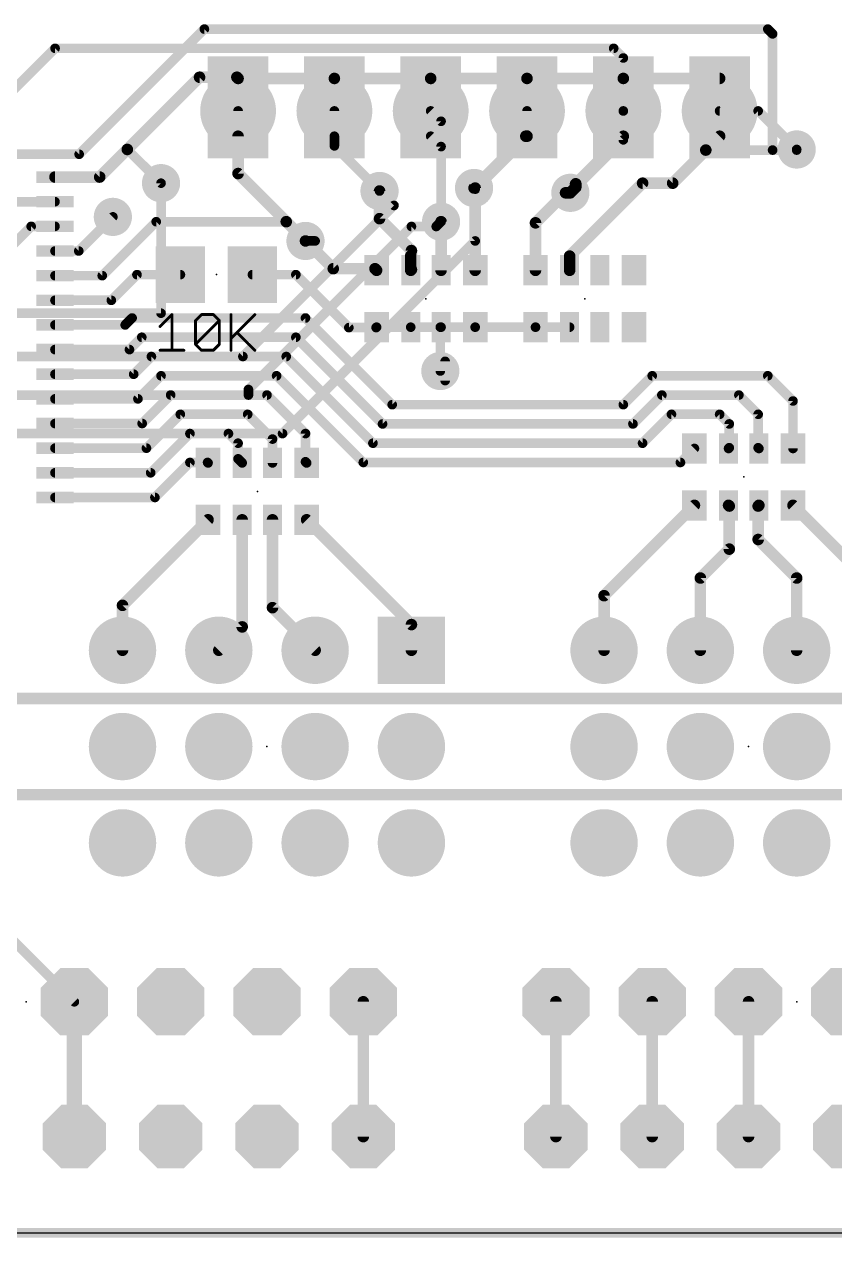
# Model space of a CAD drawing. Extents: x -0.8 to 70, y -0.1 to 53.3.
# Drawn here: x 36.78 to 58.15, y -0.13 to 31.88 of the extents above; entities that cross this region are included whole.
import ezdxf

# ---------------------------------------------------------------- set-up
doc = ezdxf.new("R2010")
doc.units = 0
for name, color, linetype in [('1', 12, 'CONTINUOUS'), ('16', 132, 'CONTINUOUS'), ('17', 110, 'CONTINUOUS'), ('18', 110, 'CONTINUOUS'), ('20', 53, 'CONTINUOUS'), ('23', 53, 'CONTINUOUS'), ('27', 253, 'CONTINUOUS')]:
    doc.layers.add(name, color=color, linetype=linetype)

# ---------------------------------------------------------------- blocks, each defined once
blk = doc.blocks.new('OCTAGONP')
at = {"const_width": 0.5}
blk.add_lwpolyline([(-0.25, -0.1036), (-0.25, 0.1036), (-0.1036, 0.25), (0.1036, 0.25), (0.25, 0.1036), (0.25, -0.1036), (0.1036, -0.25), (-0.1036, -0.25), (-0.25, -0.1036), (-0.25, 0.1036)], dxfattribs=at)
blk = doc.blocks.new('ROUNDP')
at = {"const_width": 0.5}
blk.add_lwpolyline([(0, -0.25, 1), (0, 0.25, 1), (0, -0.25)], format="xyb", dxfattribs=at)
blk = doc.blocks.new('SQUAREP')
blk.add_solid([(-0.5, -0.5), (0.5, -0.5), (-0.5, 0.5), (0.5, 0.5)])
blk = doc.blocks.new('RECT')
blk.add_solid([(-0.5, -0.5), (0.5, -0.5), (-0.5, 0.5), (0.5, 0.5)])
blk = doc.blocks.new('PIE')
at = {"const_width": 0.5}
blk.add_lwpolyline([(0, -0.25, 1), (0, 0.25, 1), (0, -0.25)], format="xyb", dxfattribs=at)
blk = doc.blocks.new('ROUNDV')
at = {"const_width": 0.5}
blk.add_lwpolyline([(0, -0.25, 1), (0, 0.25, 1), (0, -0.25)], format="xyb", dxfattribs=at)

msp = doc.modelspace()

# ---------------------------------------------------------------- linework, layer by layer
at = {"layer": '1'}
for points, const_width in [([(38.227, 28.448), (41.529, 31.75)], 0.254), ([(41.529, 31.75), (56.388, 31.75)], 0.254), ([(56.388, 31.75), (56.515, 31.623)], 0.254), ([(56.515, 31.623), (56.515, 28.559)], 0.254), ([(39.497, 28.575), (41.402, 30.48)], 0.3048), ([(41.402, 30.48), (42.386, 30.48)], 0.3048), ([(42.386, 30.48), (42.418, 30.448)], 0.3048), ([(42.418, 30.448), (44.958, 30.448)], 0.3048), ([(44.958, 30.448), (47.498, 30.448)], 0.3048), ([(47.498, 30.448), (50.038, 30.448)], 0.3048), ([(50.038, 30.448), (52.578, 30.448)], 0.3048), ([(52.578, 30.448), (55.118, 30.448)], 0.3048), ([(42.418, 27.94), (42.418, 28.924)], 0.3048), ([(44.958, 28.67), (44.958, 28.924)], 0.254), ([(47.498, 28.924), (47.771, 28.651)], 0.254), ([(50.006, 28.924), (48.641, 27.559)], 0.3048), ([(48.671, 27.557), (50.038, 28.924)], 0.3048), ([(50.038, 28.924), (50.006, 28.924)], 0.3048), ([(51.324, 27.67), (52.578, 28.924)], 0.3048), ([(54.753, 28.559), (55.118, 28.924)], 0.3048), ([(32.3542, 28.448), (38.227, 28.448)], 0.254), ([(38.769, 27.847), (39.497, 28.575)], 0.3048), ([(40.386, 27.686), (39.497, 28.575)], 0.254), ([(46.1485, 27.4795), (44.958, 28.67)], 0.254), ([(47.771, 28.651), (47.771, 26.67)], 0.254), ([(53.88, 27.686), (54.753, 28.559)], 0.3048), ([(56.515, 28.559), (54.753, 28.559)], 0.254), ([(57.15, 28.559), (56.515, 28.559)], 0.254), ([(57.15, 28.575), (57.15, 28.559)], 0.254), ([(37.5888, 27.847), (38.769, 27.847)], 0.3048), ([(43.688, 26.67), (42.418, 27.94)], 0.3048), ([(46.1485, 27.4795), (46.1485, 26.7495)], 0.3048), ([(48.671, 25.388), (48.671, 27.557)], 0.3048), ([(50.262, 26.64), (51.054, 27.432)], 0.3048), ([(51.054, 27.432), (51.181, 27.432)], 0.3048), ([(51.162, 25.762), (53.086, 27.686)], 0.3048), ([(51.324, 27.575), (51.181, 27.432)], 0.3048), ([(51.292, 27.67), (51.324, 27.67)], 0.254), ([(51.324, 27.67), (51.324, 27.575)], 0.3048), ([(53.086, 27.686), (53.88, 27.686)], 0.3048), ([(37.5888, 27.197), (35.96, 27.197)], 0.254), ([(38.216, 25.897), (39.116, 26.797)], 0.254), ([(46.1485, 26.7495), (46.99, 25.908)], 0.3048), ([(36.961, 26.547), (35.941, 25.527)], 0.254), ([(37.5888, 26.547), (36.961, 26.547)], 0.254), ([(38.836, 25.247), (40.259, 26.67)], 0.254), ([(40.259, 26.67), (43.688, 26.67)], 0.254), ([(44.196, 26.162), (43.688, 26.67)], 0.3048), ([(47.771, 25.388), (47.771, 26.67)], 0.3048), ([(50.262, 25.388), (50.262, 26.64)], 0.3048), ([(44.928, 25.43), (44.196, 26.162)], 0.3048), ([(37.5888, 25.897), (38.216, 25.897)], 0.254), ([(46.99, 25.908), (46.99, 25.407)], 0.3048), ([(46.971, 25.388), (46.971, 25.768)], 0.3048), ([(51.162, 25.388), (51.162, 25.762)], 0.3048), ([(37.5888, 25.247), (38.836, 25.247)], 0.254), ([(39.075, 24.597), (39.751, 25.273)], 0.254), ([(39.751, 25.273), (40.8965, 25.273)], 0.254), ([(42.7965, 25.273), (43.942, 25.273)], 0.254), ([(43.942, 25.273), (45.339, 23.876)], 0.254), ([(44.928, 25.43), (46.029, 25.43)], 0.3048), ([(46.029, 25.43), (46.071, 25.388)], 0.3048), ([(46.99, 25.407), (46.971, 25.388)], 0.3048), ([(37.5888, 24.597), (39.075, 24.597)], 0.254), ([(37.5888, 23.947), (39.441, 23.947)], 0.254), ([(39.441, 23.947), (39.624, 24.13)], 0.254), ([(39.624, 24.13), (44.196, 24.13)], 0.254), ([(44.196, 24.13), (46.482, 21.844)], 0.254), ([(46.059, 23.876), (46.071, 23.888)], 0.254), ([(46.071, 23.888), (46.971, 23.888)], 0.254), ([(46.971, 23.888), (47.752, 23.888)], 0.254), ([(47.752, 23.888), (47.771, 23.888)], 0.254), ([(47.752, 23.888), (47.752, 22.733)], 0.254), ([(47.771, 23.888), (48.671, 23.888)], 0.254), ([(48.671, 23.888), (50.262, 23.888)], 0.254), ([(50.262, 23.888), (51.162, 23.888)], 0.254), ([(39.553, 23.297), (39.878, 23.622)], 0.254), ([(39.878, 23.622), (43.942, 23.622)], 0.254), ([(43.942, 23.622), (46.228, 21.336)], 0.254), ([(45.339, 23.876), (46.059, 23.876)], 0.254), ([(37.5888, 23.297), (39.553, 23.297)], 0.254), ([(39.665, 22.647), (40.132, 23.114)], 0.254), ([(40.132, 23.114), (43.688, 23.114)], 0.254), ([(43.688, 23.114), (45.974, 20.828)], 0.254), ([(37.5888, 22.647), (39.665, 22.647)], 0.254), ([(39.777, 21.997), (40.386, 22.606)], 0.254), ([(40.386, 22.606), (43.434, 22.606)], 0.254), ([(43.434, 22.606), (45.72, 20.32)], 0.254), ([(52.578, 21.844), (53.34, 22.606)], 0.254), ([(53.34, 22.606), (56.388, 22.606)], 0.254), ([(56.388, 22.606), (57.053, 21.941)], 0.254), ([(37.5888, 21.997), (39.777, 21.997)], 0.254), ([(39.889, 21.347), (40.64, 22.098)], 0.254), ([(40.64, 22.098), (43.18, 22.098)], 0.254), ([(43.18, 22.098), (44.196, 21.082)], 0.254), ([(52.832, 21.336), (53.594, 22.098)], 0.254), ([(53.594, 22.098), (55.626, 22.098)], 0.254), ([(55.626, 22.098), (56.134, 21.59)], 0.254), ([(46.482, 21.844), (52.578, 21.844)], 0.254), ([(57.053, 21.941), (57.053, 20.689)], 0.254), ([(37.5888, 21.347), (39.889, 21.347)], 0.254), ([(40.001, 20.697), (40.894, 21.59)], 0.254), ([(40.894, 21.59), (42.672, 21.59)], 0.254), ([(42.672, 21.59), (43.326, 20.936)], 0.254), ([(46.228, 21.336), (52.832, 21.336)], 0.254), ([(53.086, 20.828), (53.848, 21.59)], 0.254), ([(53.848, 21.59), (55.118, 21.59)], 0.254), ([(55.118, 21.59), (55.372, 21.336)], 0.254), ([(55.372, 21.336), (55.372, 20.708)], 0.254), ([(56.134, 21.59), (56.134, 20.708)], 0.254), ([(40.113, 20.047), (41.148, 21.082)], 0.254), ([(41.148, 21.082), (42.164, 21.082)], 0.254), ([(42.164, 21.082), (42.418, 20.828)], 0.254), ([(44.196, 21.082), (44.196, 20.338)], 0.254), ([(37.5888, 20.697), (40.001, 20.697)], 0.254), ([(42.418, 20.828), (42.418, 20.416)], 0.254), ([(43.326, 20.936), (43.326, 20.308)], 0.254), ([(45.974, 20.828), (53.086, 20.828)], 0.254), ([(54.084, 20.32), (54.453, 20.689)], 0.254), ([(55.372, 20.708), (55.353, 20.689)], 0.254), ([(56.134, 20.708), (56.153, 20.689)], 0.254), ([(42.418, 20.416), (42.526, 20.308)], 0.254), ([(37.5888, 20.047), (40.113, 20.047)], 0.254), ([(40.225, 19.397), (41.148, 20.32)], 0.254), ([(41.148, 20.32), (41.614, 20.32)], 0.254), ([(41.614, 20.32), (41.626, 20.308)], 0.254), ([(44.196, 20.338), (44.226, 20.308)], 0.254), ([(45.72, 20.32), (54.084, 20.32)], 0.254), ([(37.5888, 19.397), (40.225, 19.397)], 0.254), ([(52.07, 16.806), (54.453, 19.189)], 0.3048), ([(55.372, 19.17), (55.353, 19.189)], 0.3048), ([(55.372, 18.034), (55.372, 19.17)], 0.3048), ([(56.134, 19.17), (56.153, 19.189)], 0.3048), ([(56.134, 18.288), (56.134, 19.17)], 0.3048), ([(59.69, 16.552), (57.053, 19.189)], 0.3048), ([(39.37, 16.552), (41.626, 18.808)], 0.3048), ([(42.526, 18.808), (42.526, 15.983)], 0.3048), ([(43.326, 18.808), (43.326, 16.491)], 0.3048), ([(44.226, 18.808), (46.99, 16.044)], 0.3048), ([(57.15, 17.272), (56.134, 18.288)], 0.3048), ([(54.61, 17.272), (55.372, 18.034)], 0.3048), ([(54.61, 15.367), (54.61, 17.272)], 0.3048), ([(57.15, 15.367), (57.15, 17.272)], 0.3048), ([(39.37, 15.367), (39.37, 16.552)], 0.3048), ([(43.326, 16.491), (44.45, 15.367)], 0.3048), ([(52.07, 15.367), (52.07, 16.806)], 0.3048), ([(42.526, 15.983), (41.91, 15.367)], 0.3048), ([(46.99, 16.044), (46.99, 15.367)], 0.3048), ([(36.068, 8.128), (38.1, 6.096)], 0.254)]:
    msp.add_lwpolyline(points, dxfattribs=dict(at, const_width=const_width))
for points, const_width in [([(41.529, 31.8135, 1), (41.529, 31.6865)], 0.127), ([(41.5739, 31.7051, 1), (41.4841, 31.7949)], 0.127), ([(56.4329, 31.7949, 1), (56.3431, 31.7051)], 0.127), ([(56.388, 31.6865, 1), (56.388, 31.8135)], 0.127), ([(56.5785, 31.623, 1), (56.4515, 31.623)], 0.127), ([(56.4701, 31.5781, 1), (56.5599, 31.6679)], 0.127), ([(41.402, 30.5562, 1), (41.402, 30.4038)], 0.1524), ([(41.4559, 30.4261, 1), (41.3481, 30.5339)], 0.1524), ([(42.4399, 30.5339, 1), (42.3321, 30.4261)], 0.1524), ([(42.418, 30.5242, 1), (42.418, 30.3718)], 0.1524), ([(42.3641, 30.3941, 1), (42.4719, 30.5019)], 0.1524), ([(42.386, 30.4038, 1), (42.386, 30.5562)], 0.1524), ([(44.958, 30.5242, 1), (44.958, 30.3718)], 0.1524), ([(44.958, 30.3718, 1), (44.958, 30.5242)], 0.1524), ([(47.498, 30.5242, 1), (47.498, 30.3718)], 0.1524), ([(47.498, 30.3718, 1), (47.498, 30.5242)], 0.1524), ([(50.038, 30.5242, 1), (50.038, 30.3718)], 0.1524), ([(50.038, 30.3718, 1), (50.038, 30.5242)], 0.1524), ([(52.578, 30.5242, 1), (52.578, 30.3718)], 0.1524), ([(52.578, 30.3718, 1), (52.578, 30.5242)], 0.1524), ([(55.118, 30.3718, 1), (55.118, 30.5242)], 0.1524), ([(42.4942, 28.924, 1), (42.3418, 28.924)], 0.1524), ([(45.0215, 28.924, 1), (44.8945, 28.924)], 0.127), ([(47.5429, 28.9689, 1), (47.4531, 28.8791)], 0.127), ([(50.006, 29.0002, 1), (50.006, 28.8478)], 0.1524), ([(50.0599, 28.8701, 1), (49.9521, 28.9779)], 0.1524), ([(50.0919, 28.8701, 1), (49.9841, 28.9779)], 0.1524), ([(50.038, 28.8478, 1), (50.038, 29.0002)], 0.1524), ([(52.6319, 28.8701, 1), (52.5241, 28.9779)], 0.1524), ([(55.1719, 28.8701, 1), (55.0641, 28.9779)], 0.1524), ([(38.1821, 28.4929, 1), (38.2719, 28.4031)], 0.127), ([(38.227, 28.3845, 1), (38.227, 28.5115)], 0.127), ([(39.4431, 28.6289, 1), (39.5509, 28.5211)], 0.1524), ([(39.5509, 28.5211, 1), (39.4431, 28.6289)], 0.1524), ([(39.5419, 28.6199, 1), (39.4521, 28.5301)], 0.127), ([(45.0029, 28.7149, 1), (44.9131, 28.6251)], 0.127), ([(44.8945, 28.67, 1), (45.0215, 28.67)], 0.127), ([(47.8345, 28.651, 1), (47.7075, 28.651)], 0.127), ([(47.7261, 28.6061, 1), (47.8159, 28.6959)], 0.127), ([(54.6991, 28.6129, 1), (54.8069, 28.5051)], 0.1524), ([(54.8069, 28.5051, 1), (54.6991, 28.6129)], 0.1524), ([(54.753, 28.6225, 1), (54.753, 28.4955)], 0.127), ([(56.515, 28.6225, 1), (56.515, 28.4955)], 0.127), ([(56.4515, 28.559, 1), (56.5785, 28.559)], 0.127), ([(56.515, 28.4955, 1), (56.515, 28.6225)], 0.127), ([(57.2135, 28.575, 1), (57.0865, 28.575)], 0.127), ([(57.0865, 28.559, 1), (57.2135, 28.559)], 0.127), ([(57.15, 28.4955, 1), (57.15, 28.6225)], 0.127), ([(37.5888, 27.9232, 1), (37.5888, 27.7708)], 0.1524), ([(38.7151, 27.9009, 1), (38.8229, 27.7931)], 0.1524), ([(38.769, 27.7708, 1), (38.769, 27.9232)], 0.1524), ([(42.4719, 27.9939, 1), (42.3641, 27.8861)], 0.1524), ([(42.3418, 27.94, 1), (42.4942, 27.94)], 0.1524), ([(40.3411, 27.6411, 1), (40.4309, 27.7309)], 0.127), ([(46.2247, 27.4795, 1), (46.0723, 27.4795)], 0.1524), ([(46.1036, 27.4346, 1), (46.1934, 27.5244)], 0.127), ([(48.5871, 27.6129, 1), (48.6949, 27.5051)], 0.1524), ([(48.7472, 27.557, 1), (48.5948, 27.557)], 0.1524), ([(48.6171, 27.6109, 1), (48.7249, 27.5031)], 0.1524), ([(51.054, 27.5082, 1), (51.054, 27.3558)], 0.1524), ([(51.1079, 27.3781, 1), (51.0001, 27.4859)], 0.1524), ([(51.1271, 27.4859, 1), (51.2349, 27.3781)], 0.1524), ([(51.181, 27.3558, 1), (51.181, 27.5082)], 0.1524), ([(51.292, 27.7335, 1), (51.292, 27.6065)], 0.127), ([(51.4002, 27.67, 1), (51.2478, 27.67)], 0.1524), ([(51.2701, 27.7239, 1), (51.3779, 27.6161)], 0.1524), ([(51.2478, 27.575, 1), (51.4002, 27.575)], 0.1524), ([(51.3779, 27.5211, 1), (51.2701, 27.6289)], 0.1524), ([(51.324, 27.6065, 1), (51.324, 27.7335)], 0.127), ([(53.086, 27.7622, 1), (53.086, 27.6098)], 0.1524), ([(53.1399, 27.6321, 1), (53.0321, 27.7399)], 0.1524), ([(53.8261, 27.7399, 1), (53.9339, 27.6321)], 0.1524), ([(53.88, 27.6098, 1), (53.88, 27.7622)], 0.1524), ([(37.5888, 27.1335, 1), (37.5888, 27.2605)], 0.127), ([(39.1609, 26.7521, 1), (39.0711, 26.8419)], 0.127), ([(46.2024, 26.8034, 1), (46.0946, 26.6956)], 0.1524), ([(36.961, 26.6105, 1), (36.961, 26.4835)], 0.127), ([(37.0059, 26.5021, 1), (36.9161, 26.5919)], 0.127), ([(37.5888, 26.4835, 1), (37.5888, 26.6105)], 0.127), ([(40.259, 26.7335, 1), (40.259, 26.6065)], 0.127), ([(40.3039, 26.6251, 1), (40.2141, 26.7149)], 0.127), ([(43.7419, 26.7239, 1), (43.6341, 26.6161)], 0.1524), ([(43.6341, 26.6161, 1), (43.7419, 26.7239)], 0.1524), ([(43.688, 26.6065, 1), (43.688, 26.7335)], 0.127), ([(46.0723, 26.7495, 1), (46.2247, 26.7495)], 0.1524), ([(47.8472, 26.67, 1), (47.6948, 26.67)], 0.1524), ([(47.7075, 26.67, 1), (47.8345, 26.67)], 0.127), ([(50.3382, 26.64, 1), (50.1858, 26.64)], 0.1524), ([(50.2081, 26.6939, 1), (50.3159, 26.5861)], 0.1524), ([(44.2499, 26.2159, 1), (44.1421, 26.1081)], 0.1524), ([(44.1421, 26.1081, 1), (44.2499, 26.2159)], 0.1524), ([(37.5888, 25.9605, 1), (37.5888, 25.8335)], 0.127), ([(38.1711, 25.9419, 1), (38.2609, 25.8521)], 0.127), ([(38.216, 25.8335, 1), (38.216, 25.9605)], 0.127), ([(47.0662, 25.908, 1), (46.9138, 25.908)], 0.1524), ([(46.9361, 25.8541, 1), (47.0439, 25.9619)], 0.1524), ([(47.0472, 25.768, 1), (46.8948, 25.768)], 0.1524), ([(51.2382, 25.762, 1), (51.0858, 25.762)], 0.1524), ([(51.1081, 25.8159, 1), (51.2159, 25.7081)], 0.1524), ([(37.5888, 25.3105, 1), (37.5888, 25.1835)], 0.127), ([(38.7911, 25.2919, 1), (38.8809, 25.2021)], 0.127), ([(38.836, 25.1835, 1), (38.836, 25.3105)], 0.127), ([(39.751, 25.3365, 1), (39.751, 25.2095)], 0.127), ([(39.7959, 25.2281, 1), (39.7061, 25.3179)], 0.127), ([(40.8965, 25.2095, 1), (40.8965, 25.3365)], 0.127), ([(42.7965, 25.3365, 1), (42.7965, 25.2095)], 0.127), ([(43.9869, 25.3179, 1), (43.8971, 25.2281)], 0.127), ([(43.942, 25.2095, 1), (43.942, 25.3365)], 0.127), ([(44.928, 25.5062, 1), (44.928, 25.3538)], 0.1524), ([(44.8741, 25.3761, 1), (44.9819, 25.4839)], 0.1524), ([(46.0829, 25.4839, 1), (45.9751, 25.3761)], 0.1524), ([(46.0171, 25.3341, 1), (46.1249, 25.4419)], 0.1524), ([(46.029, 25.3538, 1), (46.029, 25.5062)], 0.1524), ([(46.9171, 25.4419, 1), (47.0249, 25.3341)], 0.1524), ([(46.8948, 25.388, 1), (47.0472, 25.388)], 0.1524), ([(46.9138, 25.407, 1), (47.0662, 25.407)], 0.1524), ([(47.0439, 25.3531, 1), (46.9361, 25.4609)], 0.1524), ([(47.6948, 25.388, 1), (47.8472, 25.388)], 0.1524), ([(48.5948, 25.388, 1), (48.7472, 25.388)], 0.1524), ([(50.1858, 25.388, 1), (50.3382, 25.388)], 0.1524), ([(51.0858, 25.388, 1), (51.2382, 25.388)], 0.1524), ([(37.5888, 24.6605, 1), (37.5888, 24.5335)], 0.127), ([(39.0301, 24.6419, 1), (39.1199, 24.5521)], 0.127), ([(39.075, 24.5335, 1), (39.075, 24.6605)], 0.127), ([(37.5888, 24.0105, 1), (37.5888, 23.8835)], 0.127), ([(39.3961, 23.9919, 1), (39.4859, 23.9021)], 0.127), ([(39.441, 23.8835, 1), (39.441, 24.0105)], 0.127), ([(39.624, 24.1935, 1), (39.624, 24.0665)], 0.127), ([(39.6689, 24.0851, 1), (39.5791, 24.1749)], 0.127), ([(44.2409, 24.1749, 1), (44.1511, 24.0851)], 0.127), ([(44.196, 24.0665, 1), (44.196, 24.1935)], 0.127), ([(46.071, 23.9515, 1), (46.071, 23.8245)], 0.127), ([(46.1159, 23.8431, 1), (46.0261, 23.9329)], 0.127), ([(46.971, 23.9515, 1), (46.971, 23.8245)], 0.127), ([(46.971, 23.8245, 1), (46.971, 23.9515)], 0.127), ([(47.752, 23.9515, 1), (47.752, 23.8245)], 0.127), ([(47.8155, 23.888, 1), (47.6885, 23.888)], 0.127), ([(47.771, 23.9515, 1), (47.771, 23.8245)], 0.127), ([(47.752, 23.8245, 1), (47.752, 23.9515)], 0.127), ([(47.771, 23.8245, 1), (47.771, 23.9515)], 0.127), ([(48.671, 23.9515, 1), (48.671, 23.8245)], 0.127), ([(48.671, 23.8245, 1), (48.671, 23.9515)], 0.127), ([(50.262, 23.9515, 1), (50.262, 23.8245)], 0.127), ([(50.262, 23.8245, 1), (50.262, 23.9515)], 0.127), ([(51.162, 23.8245, 1), (51.162, 23.9515)], 0.127), ([(39.878, 23.6855, 1), (39.878, 23.5585)], 0.127), ([(39.9229, 23.5771, 1), (39.8331, 23.6669)], 0.127), ([(43.9869, 23.6669, 1), (43.8971, 23.5771)], 0.127), ([(43.942, 23.5585, 1), (43.942, 23.6855)], 0.127), ([(45.339, 23.9395, 1), (45.339, 23.8125)], 0.127), ([(45.2941, 23.8311, 1), (45.3839, 23.9209)], 0.127), ([(46.0141, 23.9209, 1), (46.1039, 23.8311)], 0.127), ([(46.059, 23.8125, 1), (46.059, 23.9395)], 0.127), ([(37.5888, 23.3605, 1), (37.5888, 23.2335)], 0.127), ([(39.5081, 23.3419, 1), (39.5979, 23.2521)], 0.127), ([(39.553, 23.2335, 1), (39.553, 23.3605)], 0.127), ([(40.132, 23.1775, 1), (40.132, 23.0505)], 0.127), ([(40.1769, 23.0691, 1), (40.0871, 23.1589)], 0.127), ([(43.7329, 23.1589, 1), (43.6431, 23.0691)], 0.127), ([(43.688, 23.0505, 1), (43.688, 23.1775)], 0.127), ([(37.5888, 22.7105, 1), (37.5888, 22.5835)], 0.127), ([(39.6201, 22.6919, 1), (39.7099, 22.6021)], 0.127), ([(39.665, 22.5835, 1), (39.665, 22.7105)], 0.127), ([(40.386, 22.6695, 1), (40.386, 22.5425)], 0.127), ([(40.4309, 22.5611, 1), (40.3411, 22.6509)], 0.127), ([(43.4789, 22.6509, 1), (43.3891, 22.5611)], 0.127), ([(43.434, 22.5425, 1), (43.434, 22.6695)], 0.127), ([(47.6885, 22.733, 1), (47.8155, 22.733)], 0.127), ([(53.34, 22.6695, 1), (53.34, 22.5425)], 0.127), ([(53.3849, 22.5611, 1), (53.2951, 22.6509)], 0.127), ([(56.4329, 22.6509, 1), (56.3431, 22.5611)], 0.127), ([(56.388, 22.5425, 1), (56.388, 22.6695)], 0.127), ([(37.5888, 22.0605, 1), (37.5888, 21.9335)], 0.127), ([(39.7321, 22.0419, 1), (39.8219, 21.9521)], 0.127), ([(39.777, 21.9335, 1), (39.777, 22.0605)], 0.127), ([(40.64, 22.1615, 1), (40.64, 22.0345)], 0.127), ([(40.6849, 22.0531, 1), (40.5951, 22.1429)], 0.127), ([(43.2249, 22.1429, 1), (43.1351, 22.0531)], 0.127), ([(43.18, 22.0345, 1), (43.18, 22.1615)], 0.127), ([(53.594, 22.1615, 1), (53.594, 22.0345)], 0.127), ([(53.6389, 22.0531, 1), (53.5491, 22.1429)], 0.127), ([(55.6709, 22.1429, 1), (55.5811, 22.0531)], 0.127), ([(55.626, 22.0345, 1), (55.626, 22.1615)], 0.127), ([(46.482, 21.9075, 1), (46.482, 21.7805)], 0.127), ([(46.4371, 21.7991, 1), (46.5269, 21.8889)], 0.127), ([(52.5331, 21.8889, 1), (52.6229, 21.7991)], 0.127), ([(52.578, 21.7805, 1), (52.578, 21.9075)], 0.127), ([(57.1165, 21.941, 1), (56.9895, 21.941)], 0.127), ([(57.0081, 21.8961, 1), (57.0979, 21.9859)], 0.127), ([(37.5888, 21.4105, 1), (37.5888, 21.2835)], 0.127), ([(39.8441, 21.3919, 1), (39.9339, 21.3021)], 0.127), ([(39.889, 21.2835, 1), (39.889, 21.4105)], 0.127), ([(40.894, 21.6535, 1), (40.894, 21.5265)], 0.127), ([(40.9389, 21.5451, 1), (40.8491, 21.6349)], 0.127), ([(42.7169, 21.6349, 1), (42.6271, 21.5451)], 0.127), ([(42.672, 21.5265, 1), (42.672, 21.6535)], 0.127), ([(46.228, 21.3995, 1), (46.228, 21.2725)], 0.127), ([(46.1831, 21.2911, 1), (46.2729, 21.3809)], 0.127), ([(52.7871, 21.3809, 1), (52.8769, 21.2911)], 0.127), ([(52.832, 21.2725, 1), (52.832, 21.3995)], 0.127), ([(53.848, 21.6535, 1), (53.848, 21.5265)], 0.127), ([(53.8929, 21.5451, 1), (53.8031, 21.6349)], 0.127), ([(55.1629, 21.6349, 1), (55.0731, 21.5451)], 0.127), ([(55.118, 21.5265, 1), (55.118, 21.6535)], 0.127), ([(55.4355, 21.336, 1), (55.3085, 21.336)], 0.127), ([(55.3271, 21.2911, 1), (55.4169, 21.3809)], 0.127), ([(56.1975, 21.59, 1), (56.0705, 21.59)], 0.127), ([(56.0891, 21.5451, 1), (56.1789, 21.6349)], 0.127), ([(41.148, 21.1455, 1), (41.148, 21.0185)], 0.127), ([(41.1929, 21.0371, 1), (41.1031, 21.1269)], 0.127), ([(42.2089, 21.1269, 1), (42.1191, 21.0371)], 0.127), ([(42.164, 21.0185, 1), (42.164, 21.1455)], 0.127), ([(44.2595, 21.082, 1), (44.1325, 21.082)], 0.127), ([(44.1511, 21.0371, 1), (44.2409, 21.1269)], 0.127), ([(37.5888, 20.7605, 1), (37.5888, 20.6335)], 0.127), ([(39.9561, 20.7419, 1), (40.0459, 20.6521)], 0.127), ([(40.001, 20.6335, 1), (40.001, 20.7605)], 0.127), ([(42.4815, 20.828, 1), (42.3545, 20.828)], 0.127), ([(42.3731, 20.7831, 1), (42.4629, 20.8729)], 0.127), ([(43.3895, 20.936, 1), (43.2625, 20.936)], 0.127), ([(43.2811, 20.8911, 1), (43.3709, 20.9809)], 0.127), ([(45.974, 20.8915, 1), (45.974, 20.7645)], 0.127), ([(45.9291, 20.7831, 1), (46.0189, 20.8729)], 0.127), ([(53.0411, 20.8729, 1), (53.1309, 20.7831)], 0.127), ([(53.086, 20.7645, 1), (53.086, 20.8915)], 0.127), ([(54.4979, 20.6441, 1), (54.4081, 20.7339)], 0.127), ([(55.4169, 20.6631, 1), (55.3271, 20.7529)], 0.127), ([(56.1789, 20.7529, 1), (56.0891, 20.6631)], 0.127), ([(42.4629, 20.4609, 1), (42.3731, 20.3711)], 0.127), ([(55.3081, 20.7339, 1), (55.3979, 20.6441)], 0.127), ([(55.3085, 20.708, 1), (55.4355, 20.708)], 0.127), ([(56.0705, 20.708, 1), (56.1975, 20.708)], 0.127), ([(56.1081, 20.6441, 1), (56.1979, 20.7339)], 0.127), ([(56.9895, 20.689, 1), (57.1165, 20.689)], 0.127), ([(37.5888, 20.1105, 1), (37.5888, 19.9835)], 0.127), ([(40.113, 19.9835, 1), (40.113, 20.1105)], 0.127), ([(41.148, 20.3835, 1), (41.148, 20.2565)], 0.127), ([(41.1929, 20.2751, 1), (41.1031, 20.3649)], 0.127), ([(41.6589, 20.3649, 1), (41.5691, 20.2751)], 0.127), ([(41.5811, 20.2631, 1), (41.6709, 20.3529)], 0.127), ([(41.614, 20.2565, 1), (41.614, 20.3835)], 0.127), ([(42.3545, 20.416, 1), (42.4815, 20.416)], 0.127), ([(42.4811, 20.2631, 1), (42.5709, 20.3529)], 0.127), ([(43.2625, 20.308, 1), (43.3895, 20.308)], 0.127), ([(44.2409, 20.3829, 1), (44.1511, 20.2931)], 0.127), ([(44.1325, 20.338, 1), (44.2595, 20.338)], 0.127), ([(44.1811, 20.2631, 1), (44.2709, 20.3529)], 0.127), ([(45.72, 20.3835, 1), (45.72, 20.2565)], 0.127), ([(45.6751, 20.2751, 1), (45.7649, 20.3649)], 0.127), ([(54.0391, 20.3649, 1), (54.1289, 20.2751)], 0.127), ([(54.084, 20.2565, 1), (54.084, 20.3835)], 0.127), ([(40.0681, 20.0919, 1), (40.1579, 20.0021)], 0.127), ([(37.5888, 19.4605, 1), (37.5888, 19.3335)], 0.127), ([(40.225, 19.3335, 1), (40.225, 19.4605)], 0.127), ([(40.1801, 19.4419, 1), (40.2699, 19.3521)], 0.127), ([(54.5069, 19.1351, 1), (54.3991, 19.2429)], 0.1524), ([(55.4069, 19.2429, 1), (55.2991, 19.1351)], 0.1524), ([(55.4482, 19.17, 1), (55.2958, 19.17)], 0.1524), ([(55.3181, 19.1161, 1), (55.4259, 19.2239)], 0.1524), ([(56.2102, 19.17, 1), (56.0578, 19.17)], 0.1524), ([(56.0801, 19.2239, 1), (56.1879, 19.1161)], 0.1524), ([(56.2069, 19.1351, 1), (56.0991, 19.2429)], 0.1524), ([(57.1069, 19.2429, 1), (56.9991, 19.1351)], 0.1524), ([(41.6799, 18.7541, 1), (41.5721, 18.8619)], 0.1524), ([(42.6022, 18.808, 1), (42.4498, 18.808)], 0.1524), ([(43.4022, 18.808, 1), (43.2498, 18.808)], 0.1524), ([(44.2799, 18.8619, 1), (44.1721, 18.7541)], 0.1524), ([(56.1879, 18.3419, 1), (56.0801, 18.2341)], 0.1524), ([(56.0578, 18.288, 1), (56.2102, 18.288)], 0.1524), ([(55.2958, 18.034, 1), (55.4482, 18.034)], 0.1524), ([(55.4259, 17.9801, 1), (55.3181, 18.0879)], 0.1524), ([(54.6862, 17.272, 1), (54.5338, 17.272)], 0.1524), ([(54.5561, 17.3259, 1), (54.6639, 17.2181)], 0.1524), ([(57.2262, 17.272, 1), (57.0738, 17.272)], 0.1524), ([(57.0961, 17.2181, 1), (57.2039, 17.3259)], 0.1524), ([(39.4462, 16.552, 1), (39.2938, 16.552)], 0.1524), ([(39.3161, 16.6059, 1), (39.4239, 16.4981)], 0.1524), ([(43.3799, 16.5449, 1), (43.2721, 16.4371)], 0.1524), ([(52.1462, 16.806, 1), (51.9938, 16.806)], 0.1524), ([(52.0161, 16.8599, 1), (52.1239, 16.7521)], 0.1524), ([(43.2498, 16.491, 1), (43.4022, 16.491)], 0.1524), ([(42.4498, 15.983, 1), (42.6022, 15.983)], 0.1524), ([(42.5799, 15.9291, 1), (42.4721, 16.0369)], 0.1524), ([(47.0662, 16.044, 1), (46.9138, 16.044)], 0.1524), ([(46.9361, 15.9901, 1), (47.0439, 16.0979)], 0.1524), ([(39.2938, 15.367, 1), (39.4462, 15.367)], 0.1524), ([(41.8561, 15.4209, 1), (41.9639, 15.3131)], 0.1524), ([(44.3961, 15.3131, 1), (44.5039, 15.4209)], 0.1524), ([(46.9138, 15.367, 1), (47.0662, 15.367)], 0.1524), ([(51.9938, 15.367, 1), (52.1462, 15.367)], 0.1524), ([(54.5338, 15.367, 1), (54.6862, 15.367)], 0.1524), ([(57.0738, 15.367, 1), (57.2262, 15.367)], 0.1524), ([(38.0551, 6.0511, 1), (38.1449, 6.1409)], 0.127)]:
    msp.add_lwpolyline(points, format="xyb", dxfattribs=dict(at, const_width=const_width))
at = {"layer": '16'}
for points, const_width in [([(33.782, 27.432), (37.592, 31.242)], 0.254), ([(37.592, 31.242), (52.324, 31.242)], 0.254), ([(52.324, 31.242), (52.578, 30.988)], 0.254), ([(52.578, 30.988), (52.578, 29.591)], 0.254), ([(42.418, 29.591), (42.418, 27.94)], 0.254), ([(44.958, 29.591), (44.958, 28.67)], 0.254), ([(47.498, 29.591), (47.771, 29.318)], 0.254), ([(47.771, 29.318), (47.771, 26.67)], 0.254), ([(50.038, 29.591), (50.038, 28.956)], 0.254), ([(52.578, 29.591), (52.578, 28.829)], 0.254), ([(55.118, 29.591), (56.134, 29.591)], 0.254), ([(56.134, 29.591), (57.15, 28.575)], 0.254), ([(50.038, 28.956), (48.641, 27.559)], 0.254), ([(52.578, 28.829), (51.181, 27.432)], 0.254), ([(44.958, 28.67), (46.1485, 27.4795)], 0.254), ([(42.418, 27.94), (44.196, 26.162)], 0.254), ([(40.386, 24.257), (40.386, 27.686)], 0.254), ([(46.5295, 27.0985), (46.1485, 27.4795)], 0.254), ([(48.671, 27.529), (48.641, 27.559)], 0.254), ([(48.671, 26.162), (48.671, 27.529)], 0.254), ([(42.545, 23.114), (46.5295, 27.0985)], 0.254), ([(42.691, 22.244), (46.99, 26.543)], 0.254), ([(46.99, 26.543), (47.644, 26.543)], 0.254), ([(47.644, 26.543), (47.771, 26.67)], 0.254), ([(43.591, 21.082), (48.671, 26.162)], 0.254), ([(44.45, 26.162), (44.196, 26.162)], 0.254), ([(27.6225, 24.257), (40.386, 24.257)], 0.254), ([(33.147, 23.114), (42.545, 23.114)], 0.254), ([(47.879, 22.987), (47.879, 22.479)], 0.254), ([(34.036, 22.098), (42.691, 22.098)], 0.254), ([(42.691, 22.098), (42.691, 22.244)], 0.254), ([(35.052, 21.082), (43.591, 21.082)], 0.254), ([(60.96, 14.097), (10.16, 14.097)], 0.3048), ([(10.16, 11.557), (60.96, 11.557)], 0.3048), ([(38.1, 2.54), (38.1, 6.096)], 0.4064), ([(45.72, 2.54), (45.72, 6.096)], 0.3048), ([(50.8, 2.54), (50.8, 6.096)], 0.3048), ([(53.34, 2.54), (53.34, 6.096)], 0.3048), ([(55.88, 2.54), (55.88, 6.096)], 0.3048), ([(0, 0), (69.85, 0)], 0.254)]:
    msp.add_lwpolyline(points, dxfattribs=dict(at, const_width=const_width))
for points, const_width in [([(37.592, 31.3055, 1), (37.592, 31.1785)], 0.127), ([(37.6369, 31.1971, 1), (37.5471, 31.2869)], 0.127), ([(52.3689, 31.2869, 1), (52.2791, 31.1971)], 0.127), ([(52.324, 31.1785, 1), (52.324, 31.3055)], 0.127), ([(52.6415, 30.988, 1), (52.5145, 30.988)], 0.127), ([(52.5331, 30.9431, 1), (52.6229, 31.0329)], 0.127), ([(42.4815, 29.591, 1), (42.3545, 29.591)], 0.127), ([(45.0215, 29.591, 1), (44.8945, 29.591)], 0.127), ([(47.5429, 29.6359, 1), (47.4531, 29.5461)], 0.127), ([(47.8345, 29.318, 1), (47.7075, 29.318)], 0.127), ([(50.1015, 29.591, 1), (49.9745, 29.591)], 0.127), ([(52.6415, 29.591, 1), (52.5145, 29.591)], 0.127), ([(52.5145, 29.591, 1), (52.6415, 29.591)], 0.127), ([(55.118, 29.6545, 1), (55.118, 29.5275)], 0.127), ([(56.1789, 29.6359, 1), (56.0891, 29.5461)], 0.127), ([(56.134, 29.5275, 1), (56.134, 29.6545)], 0.127), ([(47.7261, 29.2731, 1), (47.8159, 29.3629)], 0.127), ([(49.9745, 28.956, 1), (50.1015, 28.956)], 0.127), ([(50.0829, 28.9111, 1), (49.9931, 29.0009)], 0.127), ([(52.5145, 28.829, 1), (52.6415, 28.829)], 0.127), ([(52.6229, 28.7841, 1), (52.5331, 28.8739)], 0.127), ([(45.0029, 28.7149, 1), (44.9131, 28.6251)], 0.127), ([(44.8945, 28.67, 1), (45.0215, 28.67)], 0.127), ([(57.1051, 28.5301, 1), (57.1949, 28.6199)], 0.127), ([(42.4629, 27.9849, 1), (42.3731, 27.8951)], 0.127), ([(42.3545, 27.94, 1), (42.4815, 27.94)], 0.127), ([(40.4495, 27.686, 1), (40.3225, 27.686)], 0.127), ([(46.1934, 27.5244, 1), (46.1036, 27.4346)], 0.127), ([(46.1036, 27.4346, 1), (46.1934, 27.5244)], 0.127), ([(48.6859, 27.6039, 1), (48.5961, 27.5141)], 0.127), ([(48.5961, 27.6039, 1), (48.6859, 27.5141)], 0.127), ([(48.7345, 27.529, 1), (48.6075, 27.529)], 0.127), ([(48.6261, 27.4841, 1), (48.7159, 27.5739)], 0.127), ([(51.1361, 27.4769, 1), (51.2259, 27.3871)], 0.127), ([(46.5744, 27.0536, 1), (46.4846, 27.1434)], 0.127), ([(46.4846, 27.0536, 1), (46.5744, 27.1434)], 0.127), ([(46.99, 26.6065, 1), (46.99, 26.4795)], 0.127), ([(47.0349, 26.4981, 1), (46.9451, 26.5879)], 0.127), ([(47.5991, 26.5879, 1), (47.6889, 26.4981)], 0.127), ([(47.644, 26.4795, 1), (47.644, 26.6065)], 0.127), ([(47.7075, 26.67, 1), (47.8345, 26.67)], 0.127), ([(47.8159, 26.6251, 1), (47.7261, 26.7149)], 0.127), ([(44.196, 26.2255, 1), (44.196, 26.0985)], 0.127), ([(44.1511, 26.1171, 1), (44.2409, 26.2069)], 0.127), ([(44.45, 26.0985, 1), (44.45, 26.2255)], 0.127), ([(48.7159, 26.1171, 1), (48.6261, 26.2069)], 0.127), ([(48.6075, 26.162, 1), (48.7345, 26.162)], 0.127), ([(40.386, 24.1935, 1), (40.386, 24.3205)], 0.127), ([(40.3225, 24.257, 1), (40.4495, 24.257)], 0.127), ([(42.5001, 23.1589, 1), (42.5899, 23.0691)], 0.127), ([(42.545, 23.0505, 1), (42.545, 23.1775)], 0.127), ([(47.9425, 22.987, 1), (47.8155, 22.987)], 0.127), ([(47.8155, 22.479, 1), (47.9425, 22.479)], 0.127), ([(42.7545, 22.244, 1), (42.6275, 22.244)], 0.127), ([(42.6461, 22.2889, 1), (42.7359, 22.1991)], 0.127), ([(42.6275, 22.098, 1), (42.7545, 22.098)], 0.127), ([(42.691, 22.0345, 1), (42.691, 22.1615)], 0.127), ([(43.5461, 21.1269, 1), (43.6359, 21.0371)], 0.127), ([(43.591, 21.0185, 1), (43.591, 21.1455)], 0.127), ([(38.2016, 6.096, 1), (37.9984, 6.096)], 0.2032), ([(45.7962, 6.096, 1), (45.6438, 6.096)], 0.1524), ([(50.8762, 6.096, 1), (50.7238, 6.096)], 0.1524), ([(53.4162, 6.096, 1), (53.2638, 6.096)], 0.1524), ([(55.9562, 6.096, 1), (55.8038, 6.096)], 0.1524), ([(37.9984, 2.54, 1), (38.2016, 2.54)], 0.2032), ([(45.6438, 2.54, 1), (45.7962, 2.54)], 0.1524), ([(50.7238, 2.54, 1), (50.8762, 2.54)], 0.1524), ([(53.2638, 2.54, 1), (53.4162, 2.54)], 0.1524), ([(55.8038, 2.54, 1), (55.9562, 2.54)], 0.1524)]:
    msp.add_lwpolyline(points, format="xyb", dxfattribs=dict(at, const_width=const_width))
at = {"layer": '20'}
msp.add_line((0, 0), (66.04, 0), dxfattribs=at)
at = {"layer": '23'}
for p in [(42.418, 29.686), (44.958, 29.686), (47.498, 29.686), (50.038, 29.686), (52.578, 29.686), (55.118, 29.686), (41.8465, 25.273), (47.371, 24.638), (51.562, 24.638), (55.753, 19.939), (42.926, 19.558), (43.18, 12.827), (55.88, 12.827), (36.83, 6.096), (57.15, 6.096)]:
    msp.add_point(p, dxfattribs=at)
at = {"layer": '27', "const_width": 0.0762}
for points in [[(40.3606, 23.9062), (40.6741, 24.2197)], [(40.6741, 24.2197), (40.6741, 23.2791)], [(41.2961, 24.0629), (41.4529, 24.2197)], [(41.2961, 23.4359), (41.2961, 24.0629)], [(41.2961, 23.4359), (41.9232, 24.0629)], [(41.4529, 24.2197), (41.7664, 24.2197)], [(41.7664, 24.2197), (41.9232, 24.0629)], [(41.9232, 24.0629), (41.9232, 23.4359)], [(42.2316, 24.2197), (42.2316, 23.2791)], [(42.2316, 23.5926), (42.8587, 24.2197)], [(42.3884, 23.7494), (42.8587, 23.2791)], [(41.4529, 23.2791), (41.2961, 23.4359)], [(41.9232, 23.4359), (41.7664, 23.2791)], [(40.3606, 23.2791), (40.9877, 23.2791)], [(41.7664, 23.2791), (41.4529, 23.2791)]]:
    msp.add_lwpolyline(points, dxfattribs=at)
at = {"layer": '27', "const_width": 0.0381}
for points in [[(40.6932, 24.2197, 1), (40.6551, 24.2197)], [(40.6876, 24.2062, 1), (40.6607, 24.2332)], [(41.3152, 24.0629, 1), (41.2771, 24.0629)], [(41.2826, 24.0764, 1), (41.3096, 24.0495)], [(41.4529, 24.2388, 1), (41.4529, 24.2007)], [(41.4664, 24.2062, 1), (41.4394, 24.2332)], [(41.7799, 24.2332, 1), (41.7529, 24.2062)], [(41.7664, 24.2007, 1), (41.7664, 24.2388)], [(41.9422, 24.0629, 1), (41.9041, 24.0629)], [(41.9367, 24.0495, 1), (41.9097, 24.0764)], [(41.9097, 24.0495, 1), (41.9367, 24.0764)], [(42.2507, 24.2197, 1), (42.2126, 24.2197)], [(42.8722, 24.2062, 1), (42.8452, 24.2332)], [(40.3471, 23.9196, 1), (40.3741, 23.8927)], [(42.4019, 23.7629, 1), (42.3749, 23.7359)], [(41.3096, 23.4493, 1), (41.2826, 23.4224)], [(41.2826, 23.4493, 1), (41.3096, 23.4224)], [(41.2771, 23.4359, 1), (41.3152, 23.4359)], [(41.9041, 23.4359, 1), (41.9422, 23.4359)], [(41.9367, 23.4224, 1), (41.9097, 23.4493)], [(42.2182, 23.6061, 1), (42.2451, 23.5792)], [(40.3606, 23.2981, 1), (40.3606, 23.26)], [(40.6551, 23.2791, 1), (40.6932, 23.2791)], [(40.9877, 23.26, 1), (40.9877, 23.2981)], [(41.4529, 23.2981, 1), (41.4529, 23.26)], [(41.4394, 23.2656, 1), (41.4664, 23.2926)], [(41.7529, 23.2926, 1), (41.7799, 23.2656)], [(41.7664, 23.26, 1), (41.7664, 23.2981)], [(42.2126, 23.2791, 1), (42.2507, 23.2791)], [(42.8452, 23.2656, 1), (42.8722, 23.2926)]]:
    msp.add_lwpolyline(points, format="xyb", dxfattribs=at)

# ---------------------------------------------------------------- block references
at = {"layer": '1'}
for p, xscale, yscale, rotation in [((42.418, 30.448), 1.1684, 1.6002, 270), ((44.958, 30.448), 1.1684, 1.6002, 270), ((47.498, 30.448), 1.1684, 1.6002, 270), ((50.038, 30.448), 1.1684, 1.6002, 270), ((52.578, 30.448), 1.1684, 1.6002, 270), ((55.118, 30.448), 1.1684, 1.6002, 270), ((42.418, 28.924), 1.1684, 1.6002, 270), ((44.958, 28.924), 1.1684, 1.6002, 270), ((47.498, 28.924), 1.1684, 1.6002, 270), ((50.038, 28.924), 1.1684, 1.6002, 270), ((52.578, 28.924), 1.1684, 1.6002, 270), ((55.118, 28.924), 1.1684, 1.6002, 270), ((37.5888, 27.847), 0.3048, 0.9906, 270), ((37.5888, 27.197), 0.3048, 0.9906, 270), ((37.5888, 26.547), 0.3048, 0.9906, 270), ((37.5888, 25.897), 0.3048, 0.9906, 270), ((37.5888, 25.247), 0.3048, 0.9906, 270), ((37.5888, 24.597), 0.3048, 0.9906, 270), ((37.5888, 23.947), 0.3048, 0.9906, 270), ((37.5888, 23.297), 0.3048, 0.9906, 270), ((37.5888, 22.647), 0.3048, 0.9906, 270), ((37.5888, 21.997), 0.3048, 0.9906, 270), ((37.5888, 21.347), 0.3048, 0.9906, 270), ((37.5888, 20.697), 0.3048, 0.9906, 270), ((54.453, 20.689), 0.65, 0.8, 180), ((55.353, 20.689), 0.5, 0.8, 180), ((56.153, 20.689), 0.5, 0.8, 180), ((57.053, 20.689), 0.65, 0.8, 180), ((41.626, 20.308), 0.65, 0.8, 180), ((42.526, 20.308), 0.5, 0.8, 180), ((43.326, 20.308), 0.5, 0.8, 180), ((44.226, 20.308), 0.65, 0.8, 180), ((37.5888, 20.047), 0.3048, 0.9906, 270), ((37.5888, 19.397), 0.3048, 0.9906, 270), ((54.453, 19.189), 0.65, 0.8, 180), ((55.353, 19.189), 0.5, 0.8, 180), ((56.153, 19.189), 0.5, 0.8, 180), ((57.053, 19.189), 0.65, 0.8, 180), ((41.626, 18.808), 0.65, 0.8, 180), ((42.526, 18.808), 0.5, 0.8, 180), ((43.326, 18.808), 0.5, 0.8, 180), ((44.226, 18.808), 0.65, 0.8, 180)]:
    msp.add_blockref('RECT', p, dxfattribs=dict(at, xscale=xscale, yscale=yscale, rotation=rotation))
for p, xscale, yscale in [((40.8965, 25.273), 1.3, 1.5), ((42.7965, 25.273), 1.3, 1.5), ((46.071, 25.388), 0.65, 0.8), ((46.971, 25.388), 0.5, 0.8), ((47.771, 25.388), 0.5, 0.8), ((48.671, 25.388), 0.65, 0.8), ((50.262, 25.388), 0.65, 0.8), ((51.162, 25.388), 0.5, 0.8), ((51.962, 25.388), 0.5, 0.8), ((52.862, 25.388), 0.65, 0.8), ((46.071, 23.888), 0.65, 0.8), ((46.971, 23.888), 0.5, 0.8), ((47.771, 23.888), 0.5, 0.8), ((48.671, 23.888), 0.65, 0.8), ((50.262, 23.888), 0.65, 0.8), ((51.162, 23.888), 0.5, 0.8), ((51.962, 23.888), 0.5, 0.8), ((52.862, 23.888), 0.65, 0.8)]:
    msp.add_blockref('RECT', p, dxfattribs=dict(at, xscale=xscale, yscale=yscale))
at = {"layer": '16', "xscale": 2, "yscale": 2}
for p in [(42.418, 29.591), (44.958, 29.591), (47.498, 29.591), (50.038, 29.591), (52.578, 29.591), (55.118, 29.591)]:
    msp.add_blockref('PIE', p, dxfattribs=at)
at = {"layer": '17', "xscale": 1.778, "yscale": 1.778}
for name, p, rotation in [('ROUNDP', (39.37, 15.367), 180), ('ROUNDP', (39.37, 15.367), 180), ('ROUNDP', (41.91, 15.367), 180), ('ROUNDP', (41.91, 15.367), 180), ('ROUNDP', (44.45, 15.367), 180), ('ROUNDP', (44.45, 15.367), 180), ('SQUAREP', (46.99, 15.367), 180), ('SQUAREP', (46.99, 15.367), 180), ('ROUNDP', (52.07, 15.367), 180), ('ROUNDP', (52.07, 15.367), 180), ('ROUNDP', (54.61, 15.367), 180), ('ROUNDP', (54.61, 15.367), 180), ('ROUNDP', (57.15, 15.367), 180), ('ROUNDP', (57.15, 15.367), 180), ('ROUNDP', (39.37, 12.827), 180), ('ROUNDP', (39.37, 12.827), 180), ('ROUNDP', (41.91, 12.827), 180), ('ROUNDP', (41.91, 12.827), 180), ('ROUNDP', (44.45, 12.827), 180), ('ROUNDP', (44.45, 12.827), 180), ('ROUNDP', (46.99, 12.827), 180), ('ROUNDP', (46.99, 12.827), 180), ('ROUNDP', (52.07, 12.827), 180), ('ROUNDP', (52.07, 12.827), 180), ('ROUNDP', (54.61, 12.827), 180), ('ROUNDP', (54.61, 12.827), 180), ('ROUNDP', (57.15, 12.827), 180), ('ROUNDP', (57.15, 12.827), 180), ('ROUNDP', (39.37, 10.287), 180), ('ROUNDP', (39.37, 10.287), 180), ('ROUNDP', (41.91, 10.287), 180), ('ROUNDP', (41.91, 10.287), 180), ('ROUNDP', (44.45, 10.287), 180), ('ROUNDP', (44.45, 10.287), 180), ('ROUNDP', (46.99, 10.287), 180), ('ROUNDP', (46.99, 10.287), 180), ('ROUNDP', (52.07, 10.287), 180), ('ROUNDP', (52.07, 10.287), 180), ('ROUNDP', (54.61, 10.287), 180), ('ROUNDP', (54.61, 10.287), 180), ('ROUNDP', (57.15, 10.287), 180), ('ROUNDP', (57.15, 10.287), 180), ('OCTAGONP', (38.1, 6.096), 270), ('OCTAGONP', (38.1, 6.096), 270), ('OCTAGONP', (40.64, 6.096), 270), ('OCTAGONP', (40.64, 6.096), 270), ('OCTAGONP', (43.18, 6.096), 270), ('OCTAGONP', (43.18, 6.096), 270), ('OCTAGONP', (45.72, 6.096), 270), ('OCTAGONP', (45.72, 6.096), 270), ('OCTAGONP', (50.8, 6.096), 270), ('OCTAGONP', (50.8, 6.096), 270), ('OCTAGONP', (53.34, 6.096), 270), ('OCTAGONP', (53.34, 6.096), 270), ('OCTAGONP', (55.88, 6.096), 270), ('OCTAGONP', (55.88, 6.096), 270), ('OCTAGONP', (58.42, 6.096), 270), ('OCTAGONP', (58.42, 6.096), 270)]:
    msp.add_blockref(name, p, dxfattribs=dict(at, rotation=rotation))
at = {"layer": '17', "xscale": 1.6764, "yscale": 1.6764}
for p in [(38.1, 2.54), (38.1, 2.54), (40.64, 2.54), (40.64, 2.54), (43.18, 2.54), (43.18, 2.54), (45.72, 2.54), (45.72, 2.54), (50.8, 2.54), (50.8, 2.54), (53.34, 2.54), (53.34, 2.54), (55.88, 2.54), (55.88, 2.54), (58.42, 2.54), (58.42, 2.54)]:
    msp.add_blockref('OCTAGONP', p, dxfattribs=at)
at = {"layer": '18', "xscale": 1.008, "yscale": 1.008}
for p in [(57.15, 28.575), (57.15, 28.575), (40.386, 27.686), (40.386, 27.686), (46.1485, 27.4795), (46.1485, 27.4795), (48.641, 27.559), (48.641, 27.559), (51.181, 27.432), (51.181, 27.432), (39.116, 26.797), (39.116, 26.797), (47.771, 26.67), (47.771, 26.67), (44.196, 26.162), (44.196, 26.162), (47.752, 22.733), (47.752, 22.733)]:
    msp.add_blockref('ROUNDV', p, dxfattribs=at)

doc.saveas('drawing.dxf')
